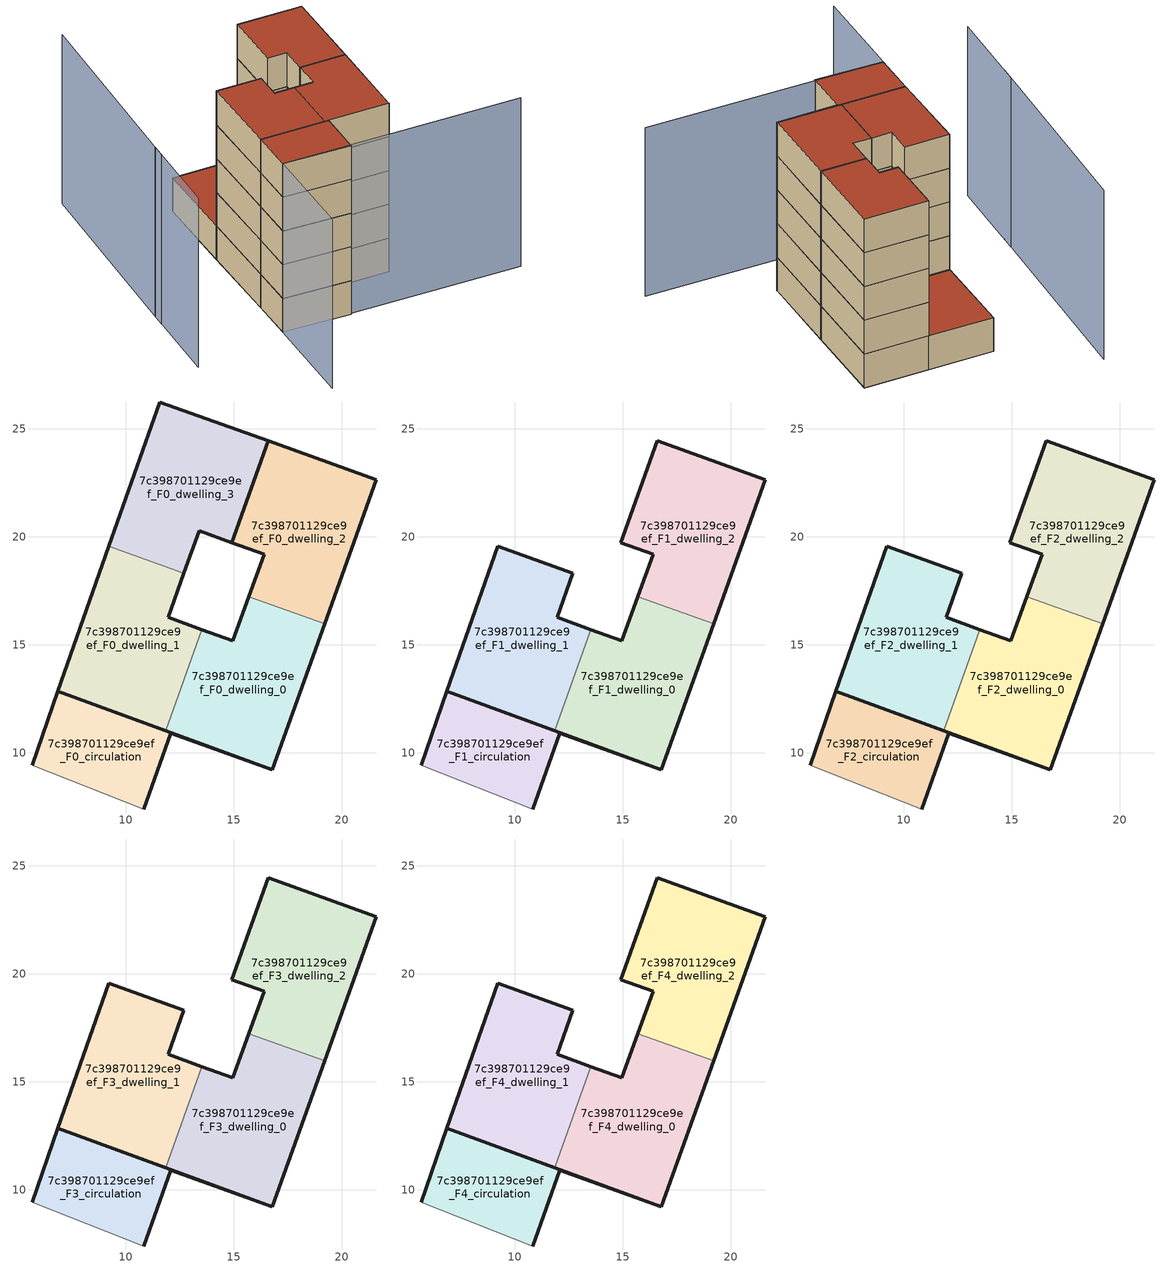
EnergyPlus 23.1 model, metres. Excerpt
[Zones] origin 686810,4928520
7c398701129ce9ef_F0_dwelling_0
 floor ground (EU_floor_Construction): 16.78,9.22 19.2,15.96 15.69,17.23 14.95,15.18 13.51,15.7 11.83,11.02 z0
 wall outside (EU_wall_Construction): 19.2,15.96 16.78,9.22 11.83,11.02 / 13.51,15.7 14.95,15.18 15.69,17.23 z0:3
 wall to 7c398701129ce9ef_F0_dwelling_2 (EU_wall_Construction): 15.69,17.23 19.2,15.96 z0:3
 wall to 7c398701129ce9ef_F0_dwelling_1 (EU_wall_Construction): 11.83,11.02 13.51,15.7 z0:3
7c398701129ce9ef_F0_dwelling_1
 floor ground (EU_floor_Construction): 11.83,11.02 13.51,15.7 11.95,16.26 12.69,18.3 9.22,19.55 6.86,12.83 z0
 wall outside (EU_wall_Construction): 12.69,18.3 11.95,16.26 13.51,15.7 / 11.83,11.02 6.86,12.83 9.22,19.55 z0:3
 wall to 7c398701129ce9ef_F0_dwelling_3 (EU_wall_Construction): 9.22,19.55 12.69,18.3 z0:3
7c398701129ce9ef_F0_dwelling_2
 floor ground (EU_floor_Construction): 19.2,15.96 21.6,22.63 16.6,24.43 14.91,19.73 16.4,19.2 15.69,17.23 z0
 wall outside (EU_wall_Construction): 15.69,17.23 16.4,19.2 14.91,19.73 16.6,24.43 21.6,22.63 19.2,15.96 z0:3
7c398701129ce9ef_F0_dwelling_3
 floor ground (EU_floor_Construction): 14.91,19.73 16.6,24.43 11.57,26.23 9.22,19.55 12.69,18.3 13.4,20.27 z0
 wall outside (EU_wall_Construction): 9.22,19.55 11.57,26.23 16.6,24.43 14.91,19.73 13.4,20.27 12.69,18.3 z0:3
 roof outside (EU_roof_Construction): 16.6,24.43 14.91,19.73 13.4,20.27 12.69,18.3 9.22,19.55 11.57,26.23 z3
7c398701129ce9ef_F0_circulation
 floor ground (EU_floor_Construction): 16.78,9.2 16.78,9.22 6.86,12.83 5.66,9.42 10.84,7.39 12.09,10.89 z0
 wall outside (EU_wall_Construction): 5.66,9.42 6.86,12.83 16.78,9.22 16.78,9.2 12.09,10.89 10.84,7.39 z0:3
 wall adiabatic (EU_wall_Construction): 10.84,7.39 5.66,9.42 z0:3
7c398701129ce9ef_F1_dwelling_0
 floor to 7c398701129ce9ef_F0_dwelling_0 (EU_floor_Construction): 16.78,9.22 19.2,15.96 15.69,17.23 14.95,15.18 13.51,15.7 11.83,11.02 z3
 wall outside (EU_wall_Construction): 19.2,15.96 16.78,9.22 11.83,11.02 / 13.51,15.7 14.95,15.18 15.69,17.23 z3:6
 wall to 7c398701129ce9ef_F1_dwelling_2 (EU_wall_Construction): 15.69,17.23 19.2,15.96 z3:6
 wall to 7c398701129ce9ef_F1_dwelling_1 (EU_wall_Construction): 11.83,11.02 13.51,15.7 z3:6
7c398701129ce9ef_F1_dwelling_1
 floor to 7c398701129ce9ef_F0_dwelling_1 (EU_floor_Construction): 11.83,11.02 13.51,15.7 11.95,16.26 12.69,18.3 9.22,19.55 6.86,12.83 z3
 wall outside (EU_wall_Construction): 11.83,11.02 6.86,12.83 9.22,19.55 12.69,18.3 11.95,16.26 13.51,15.7 z3:6
7c398701129ce9ef_F1_dwelling_2
 floor to 7c398701129ce9ef_F0_dwelling_2 (EU_floor_Construction): 19.2,15.96 21.6,22.63 16.6,24.43 14.91,19.73 16.4,19.2 15.69,17.23 z3
 wall outside (EU_wall_Construction): 15.69,17.23 16.4,19.2 14.91,19.73 16.6,24.43 21.6,22.63 19.2,15.96 z3:6
7c398701129ce9ef_F1_circulation
 floor to 7c398701129ce9ef_F0_circulation (EU_floor_Construction): 16.78,9.2 16.78,9.22 6.86,12.83 5.66,9.42 10.84,7.39 12.09,10.89 z3
 wall outside (EU_wall_Construction): 5.66,9.42 6.86,12.83 16.78,9.22 16.78,9.2 12.09,10.89 10.84,7.39 z3:6
 wall adiabatic (EU_wall_Construction): 10.84,7.39 5.66,9.42 z3:6
7c398701129ce9ef_F2_dwelling_0
 floor to 7c398701129ce9ef_F1_dwelling_0 (EU_floor_Construction): 16.78,9.22 19.2,15.96 15.69,17.23 14.95,15.18 13.51,15.7 11.83,11.02 z6
 wall outside (EU_wall_Construction): 19.2,15.96 16.78,9.22 11.83,11.02 / 13.51,15.7 14.95,15.18 15.69,17.23 z6:9
 wall to 7c398701129ce9ef_F2_dwelling_2 (EU_wall_Construction): 15.69,17.23 19.2,15.96 z6:9
 wall to 7c398701129ce9ef_F2_dwelling_1 (EU_wall_Construction): 11.83,11.02 13.51,15.7 z6:9
7c398701129ce9ef_F2_dwelling_1
 floor to 7c398701129ce9ef_F1_dwelling_1 (EU_floor_Construction): 11.83,11.02 13.51,15.7 11.95,16.26 12.69,18.3 9.22,19.55 6.86,12.83 z6
 wall outside (EU_wall_Construction): 11.83,11.02 6.86,12.83 9.22,19.55 12.69,18.3 11.95,16.26 13.51,15.7 z6:9
7c398701129ce9ef_F2_dwelling_2
 floor to 7c398701129ce9ef_F1_dwelling_2 (EU_floor_Construction): 19.2,15.96 21.6,22.63 16.6,24.43 14.91,19.73 16.4,19.2 15.69,17.23 z6
 wall outside (EU_wall_Construction): 15.69,17.23 16.4,19.2 14.91,19.73 16.6,24.43 21.6,22.63 19.2,15.96 z6:9
7c398701129ce9ef_F2_circulation
 floor to 7c398701129ce9ef_F1_circulation (EU_floor_Construction): 16.78,9.2 16.78,9.22 6.86,12.83 5.66,9.42 10.84,7.39 12.09,10.89 z6
 wall outside (EU_wall_Construction): 5.66,9.42 6.86,12.83 16.78,9.22 16.78,9.2 12.09,10.89 10.84,7.39 z6:9
 wall adiabatic (EU_wall_Construction): 10.84,7.39 5.66,9.42 z6:9
7c398701129ce9ef_F3_dwelling_0
 floor to 7c398701129ce9ef_F2_dwelling_0 (EU_floor_Construction): 16.78,9.22 19.2,15.96 15.69,17.23 14.95,15.18 13.51,15.7 11.83,11.02 z9
 wall outside (EU_wall_Construction): 19.2,15.96 16.78,9.22 11.83,11.02 / 13.51,15.7 14.95,15.18 15.69,17.23 z9:12
 wall to 7c398701129ce9ef_F3_dwelling_2 (EU_wall_Construction): 15.69,17.23 19.2,15.96 z9:12
 wall to 7c398701129ce9ef_F3_dwelling_1 (EU_wall_Construction): 11.83,11.02 13.51,15.7 z9:12
7c398701129ce9ef_F3_dwelling_1
 floor to 7c398701129ce9ef_F2_dwelling_1 (EU_floor_Construction): 11.83,11.02 13.51,15.7 11.95,16.26 12.69,18.3 9.22,19.55 6.86,12.83 z9
 wall outside (EU_wall_Construction): 11.83,11.02 6.86,12.83 9.22,19.55 12.69,18.3 11.95,16.26 13.51,15.7 z9:12
7c398701129ce9ef_F3_dwelling_2
 floor to 7c398701129ce9ef_F2_dwelling_2 (EU_floor_Construction): 19.2,15.96 21.6,22.63 16.6,24.43 14.91,19.73 16.4,19.2 15.69,17.23 z9
 wall outside (EU_wall_Construction): 15.69,17.23 16.4,19.2 14.91,19.73 16.6,24.43 21.6,22.63 19.2,15.96 z9:12
7c398701129ce9ef_F3_circulation
 floor to 7c398701129ce9ef_F2_circulation (EU_floor_Construction): 16.78,9.2 16.78,9.22 6.86,12.83 5.66,9.42 10.84,7.39 12.09,10.89 z9
 wall outside (EU_wall_Construction): 5.66,9.42 6.86,12.83 16.78,9.22 16.78,9.2 12.09,10.89 10.84,7.39 z9:12
 wall adiabatic (EU_wall_Construction): 10.84,7.39 5.66,9.42 z9:12
7c398701129ce9ef_F4_dwelling_0
 floor to 7c398701129ce9ef_F3_dwelling_0 (EU_floor_Construction): 16.78,9.22 19.2,15.96 15.69,17.23 14.95,15.18 13.51,15.7 11.83,11.02 z12
 wall outside (EU_wall_Construction): 19.2,15.96 16.78,9.22 11.83,11.02 / 13.51,15.7 14.95,15.18 15.69,17.23 z12:15
 wall to 7c398701129ce9ef_F4_dwelling_2 (EU_wall_Construction): 15.69,17.23 19.2,15.96 z12:15
 wall to 7c398701129ce9ef_F4_dwelling_1 (EU_wall_Construction): 11.83,11.02 13.51,15.7 z12:15
 roof outside (EU_roof_Construction): 19.2,15.96 16.78,9.22 11.83,11.02 13.51,15.7 14.95,15.18 15.69,17.23 z15
7c398701129ce9ef_F4_dwelling_1
 floor to 7c398701129ce9ef_F3_dwelling_1 (EU_floor_Construction): 11.83,11.02 13.51,15.7 11.95,16.26 12.69,18.3 9.22,19.55 6.86,12.83 z12
 wall outside (EU_wall_Construction): 11.83,11.02 6.86,12.83 9.22,19.55 12.69,18.3 11.95,16.26 13.51,15.7 z12:15
 roof outside (EU_roof_Construction): 12.69,18.3 11.95,16.26 13.51,15.7 11.83,11.02 6.86,12.83 9.22,19.55 z15
7c398701129ce9ef_F4_dwelling_2
 floor to 7c398701129ce9ef_F3_dwelling_2 (EU_floor_Construction): 19.2,15.96 21.6,22.63 16.6,24.43 14.91,19.73 16.4,19.2 15.69,17.23 z12
 wall outside (EU_wall_Construction): 15.69,17.23 16.4,19.2 14.91,19.73 16.6,24.43 21.6,22.63 19.2,15.96 z12:15
 roof outside (EU_roof_Construction): 21.6,22.63 19.2,15.96 15.69,17.23 16.4,19.2 14.91,19.73 16.6,24.43 z15
7c398701129ce9ef_F4_circulation
 floor to 7c398701129ce9ef_F3_circulation (EU_floor_Construction): 16.78,9.2 16.78,9.22 6.86,12.83 5.66,9.42 10.84,7.39 12.09,10.89 z12
 wall outside (EU_wall_Construction): 5.66,9.42 6.86,12.83 16.78,9.22 16.78,9.2 12.09,10.89 10.84,7.39 z12:15
 wall adiabatic (EU_wall_Construction): 10.84,7.39 5.66,9.42 z12:15
 roof outside (EU_roof_Construction): 16.78,9.22 16.78,9.2 12.09,10.89 10.84,7.39 5.66,9.42 6.86,12.83 z15
shading: 0.74,17.72 -1.93,10.82 / 2.85,1.79 5.66,9.42 / 5.66,9.42 23.97,2.69 / 6.75,32.81 0.34,16.73 z0:15
[Building]
EU S2 Campaign: North Axis=0; Terrain=City; Solar Distribution=FullExterior
[Site:Location]
Bologna: Latitude=44.5; Longitude=11.25; Time Zone=1; Elevation=37
[SizingPeriod:WeatherFileDays]
AnnualSizingPeriod: Begin Month=1; Begin Day of Month=1; End Month=12; End Day of Month=31; Day of Week for Start Day=Monday; Use Weather File Daylight Saving Period=No; Use Weather File Rain and Snow Indicators=No
[MATERIAL]
EU_InternalMass_Material: Roughness=MediumRough; Thickness=0.1; Conductivity=1; Density=1800; Specific Heat=900; Thermal Absorptance=0.9; Solar Absorptance=0.7; Visible Absorptance=0.7
[MATERIAL:NOMASS] Roughness=MediumRough; Thermal Absorptance=0.9; Solar Absorptance=0.7; Visible Absorptance=0.7
Name | Thermal Resistance
EU_wall_NoMass | 0.905828
EU_roof_NoMass | 0.37593
EU_floor_NoMass | 0.67114
[CONSTRUCTION]
EU_wall_Construction: EU_wall_NoMass
EU_roof_Construction: EU_roof_NoMass
EU_floor_Construction: EU_floor_NoMass
EU_InternalMass_Construction: EU_InternalMass_Material
[ZONE] Type=1; Multiplier=1; Ceiling Height=autocalculate; Floor Area=autocalculate; Part of Total Floor Area=Yes
Name | Volume
7c398701129ce9ef_F0_dwelling_0; 7c398701129ce9ef_F1_dwelling_0; 7c398701129ce9ef_F2_dwelling_0; 7c398701129ce9ef_F3_dwelling_0; 7c398701129ce9ef_F4_dwelling_0 | 103.017
7c398701129ce9ef_F0_dwelling_1 | 103.028
7c398701129ce9ef_F1_dwelling_1; 7c398701129ce9ef_F2_dwelling_1; 7c398701129ce9ef_F3_dwelling_1; 7c398701129ce9ef_F4_dwelling_1 | 103.029
7c398701129ce9ef_F0_dwelling_2 | 103.035
7c398701129ce9ef_F1_dwelling_2; 7c398701129ce9ef_F2_dwelling_2; 7c398701129ce9ef_F3_dwelling_2; 7c398701129ce9ef_F4_dwelling_2 | 103.037
7c398701129ce9ef_F0_dwelling_3 | 103.014
7c398701129ce9ef_F0_circulation; 7c398701129ce9ef_F1_circulation; 7c398701129ce9ef_F2_circulation; 7c398701129ce9ef_F3_circulation; 7c398701129ce9ef_F4_circulation | 61.9197
[INTERNALMASS] Construction=EU_InternalMass_Construction
Name | Zone or ZoneList | Surface Area
7c398701129ce9ef_F0_dwelling_0_EU_InternalMass | 7c398701129ce9ef_F0_dwelling_0 | 34.3425
7c398701129ce9ef_F0_dwelling_1_EU_InternalMass | 7c398701129ce9ef_F0_dwelling_1 | 34.3425
7c398701129ce9ef_F0_dwelling_2_EU_InternalMass | 7c398701129ce9ef_F0_dwelling_2 | 34.3425
7c398701129ce9ef_F0_dwelling_3_EU_InternalMass | 7c398701129ce9ef_F0_dwelling_3 | 34.3425
7c398701129ce9ef_F1_dwelling_0_EU_InternalMass | 7c398701129ce9ef_F1_dwelling_0 | 68.6851
7c398701129ce9ef_F1_dwelling_1_EU_InternalMass | 7c398701129ce9ef_F1_dwelling_1 | 34.3425
7c398701129ce9ef_F1_dwelling_2_EU_InternalMass | 7c398701129ce9ef_F1_dwelling_2 | 34.3425
7c398701129ce9ef_F2_dwelling_0_EU_InternalMass | 7c398701129ce9ef_F2_dwelling_0 | 68.6851
7c398701129ce9ef_F2_dwelling_1_EU_InternalMass | 7c398701129ce9ef_F2_dwelling_1 | 34.3425
7c398701129ce9ef_F2_dwelling_2_EU_InternalMass | 7c398701129ce9ef_F2_dwelling_2 | 34.3425
7c398701129ce9ef_F3_dwelling_0_EU_InternalMass | 7c398701129ce9ef_F3_dwelling_0 | 68.6851
7c398701129ce9ef_F3_dwelling_1_EU_InternalMass | 7c398701129ce9ef_F3_dwelling_1 | 34.3425
7c398701129ce9ef_F3_dwelling_2_EU_InternalMass | 7c398701129ce9ef_F3_dwelling_2 | 34.3425
7c398701129ce9ef_F4_dwelling_0_EU_InternalMass | 7c398701129ce9ef_F4_dwelling_0 | 68.6851
7c398701129ce9ef_F4_dwelling_1_EU_InternalMass | 7c398701129ce9ef_F4_dwelling_1 | 34.3425
7c398701129ce9ef_F4_dwelling_2_EU_InternalMass | 7c398701129ce9ef_F4_dwelling_2 | 34.3425
[OTHEREQUIPMENT] Fuel Type=Electricity; Design Level Calculation Method=Watts/Area; Power per Zone Floor Area=1; Fraction Latent=0; Fraction Radiant=0; Fraction Lost=0; Carbon Dioxide Generation Rate=0; EndUse Subcategory=EU_Step8_InternalGains
Name | Zone or ZoneList or Space or SpaceList | Schedule
EU_Step8_InternalGain_7c398701129ce9ef_F0_dwelling_0_f000 | 7c398701129ce9ef_F0_dwelling_0 | EU_Step8_GainSchedule_7c398701129ce9ef_F0_dwelling_0_f000
EU_Step8_InternalGain_7c398701129ce9ef_F0_dwelling_1_f000 | 7c398701129ce9ef_F0_dwelling_1 | EU_Step8_GainSchedule_7c398701129ce9ef_F0_dwelling_1_f000
EU_Step8_InternalGain_7c398701129ce9ef_F0_dwelling_2_f000 | 7c398701129ce9ef_F0_dwelling_2 | EU_Step8_GainSchedule_7c398701129ce9ef_F0_dwelling_2_f000
EU_Step8_InternalGain_7c398701129ce9ef_F0_dwelling_3_f000 | 7c398701129ce9ef_F0_dwelling_3 | EU_Step8_GainSchedule_7c398701129ce9ef_F0_dwelling_3_f000
EU_Step8_InternalGain_7c398701129ce9ef_F1_dwelling_0_f000 | 7c398701129ce9ef_F1_dwelling_0 | EU_Step8_GainSchedule_7c398701129ce9ef_F1_dwelling_0_f000
EU_Step8_InternalGain_7c398701129ce9ef_F1_dwelling_1_f000 | 7c398701129ce9ef_F1_dwelling_1 | EU_Step8_GainSchedule_7c398701129ce9ef_F1_dwelling_1_f000
EU_Step8_InternalGain_7c398701129ce9ef_F1_dwelling_2_f000 | 7c398701129ce9ef_F1_dwelling_2 | EU_Step8_GainSchedule_7c398701129ce9ef_F1_dwelling_2_f000
EU_Step8_InternalGain_7c398701129ce9ef_F2_dwelling_0_f000 | 7c398701129ce9ef_F2_dwelling_0 | EU_Step8_GainSchedule_7c398701129ce9ef_F2_dwelling_0_f000
EU_Step8_InternalGain_7c398701129ce9ef_F2_dwelling_1_f000 | 7c398701129ce9ef_F2_dwelling_1 | EU_Step8_GainSchedule_7c398701129ce9ef_F2_dwelling_1_f000
EU_Step8_InternalGain_7c398701129ce9ef_F2_dwelling_2_f000 | 7c398701129ce9ef_F2_dwelling_2 | EU_Step8_GainSchedule_7c398701129ce9ef_F2_dwelling_2_f000
EU_Step8_InternalGain_7c398701129ce9ef_F3_dwelling_0_f000 | 7c398701129ce9ef_F3_dwelling_0 | EU_Step8_GainSchedule_7c398701129ce9ef_F3_dwelling_0_f000
EU_Step8_InternalGain_7c398701129ce9ef_F3_dwelling_1_f000 | 7c398701129ce9ef_F3_dwelling_1 | EU_Step8_GainSchedule_7c398701129ce9ef_F3_dwelling_1_f000
EU_Step8_InternalGain_7c398701129ce9ef_F3_dwelling_2_f000 | 7c398701129ce9ef_F3_dwelling_2 | EU_Step8_GainSchedule_7c398701129ce9ef_F3_dwelling_2_f000
EU_Step8_InternalGain_7c398701129ce9ef_F4_dwelling_0_f000 | 7c398701129ce9ef_F4_dwelling_0 | EU_Step8_GainSchedule_7c398701129ce9ef_F4_dwelling_0_f000
EU_Step8_InternalGain_7c398701129ce9ef_F4_dwelling_1_f000 | 7c398701129ce9ef_F4_dwelling_1 | EU_Step8_GainSchedule_7c398701129ce9ef_F4_dwelling_1_f000
EU_Step8_InternalGain_7c398701129ce9ef_F4_dwelling_2_f000 | 7c398701129ce9ef_F4_dwelling_2 | EU_Step8_GainSchedule_7c398701129ce9ef_F4_dwelling_2_f000
[ZONEINFILTRATION:DESIGNFLOWRATE] Schedule=EU_AlwaysOn; Design Flow Rate Calculation Method=Flow/Area; Flow Rate per Floor Area=0.0005; Constant Term Coefficient=1; Temperature Term Coefficient=0; Velocity Term Coefficient=0; Velocity Squared Term Coefficient=0
Name | Zone or ZoneList or Space or SpaceList
EU_Circulation_Infiltration_7c398701129ce9ef_F0_circulation | 7c398701129ce9ef_F0_circulation
EU_Circulation_Infiltration_7c398701129ce9ef_F1_circulation | 7c398701129ce9ef_F1_circulation
EU_Circulation_Infiltration_7c398701129ce9ef_F2_circulation | 7c398701129ce9ef_F2_circulation
EU_Circulation_Infiltration_7c398701129ce9ef_F3_circulation | 7c398701129ce9ef_F3_circulation
EU_Circulation_Infiltration_7c398701129ce9ef_F4_circulation | 7c398701129ce9ef_F4_circulation
[ZONEVENTILATION:DESIGNFLOWRATE] Schedule=EU_AlwaysOn; Design Flow Rate Calculation Method=AirChanges/Hour; Air Changes per Hour=0.73129; Ventilation Type=Natural; Fan Pressure Rise=0; Fan Total Efficiency=1; Constant Term Coefficient=1; Temperature Term Coefficient=0; Velocity Term Coefficient=0; Velocity Squared Term Coefficient=0; Minimum Indoor Temperature=-100; Maximum Indoor Temperature=100; Delta Temperature=-100; Minimum Outdoor Temperature=-100; Maximum Outdoor Temperature=100; Maximum Wind Speed=40
Name | Zone or ZoneList or Space or SpaceList
EU_ConstantAir_7c398701129ce9ef_F0_dwelling_0 | 7c398701129ce9ef_F0_dwelling_0
EU_ConstantAir_7c398701129ce9ef_F0_dwelling_1 | 7c398701129ce9ef_F0_dwelling_1
EU_ConstantAir_7c398701129ce9ef_F0_dwelling_2 | 7c398701129ce9ef_F0_dwelling_2
EU_ConstantAir_7c398701129ce9ef_F0_dwelling_3 | 7c398701129ce9ef_F0_dwelling_3
EU_ConstantAir_7c398701129ce9ef_F1_dwelling_0 | 7c398701129ce9ef_F1_dwelling_0
EU_ConstantAir_7c398701129ce9ef_F1_dwelling_1 | 7c398701129ce9ef_F1_dwelling_1
EU_ConstantAir_7c398701129ce9ef_F1_dwelling_2 | 7c398701129ce9ef_F1_dwelling_2
EU_ConstantAir_7c398701129ce9ef_F2_dwelling_0 | 7c398701129ce9ef_F2_dwelling_0
EU_ConstantAir_7c398701129ce9ef_F2_dwelling_1 | 7c398701129ce9ef_F2_dwelling_1
EU_ConstantAir_7c398701129ce9ef_F2_dwelling_2 | 7c398701129ce9ef_F2_dwelling_2
EU_ConstantAir_7c398701129ce9ef_F3_dwelling_0 | 7c398701129ce9ef_F3_dwelling_0
EU_ConstantAir_7c398701129ce9ef_F3_dwelling_1 | 7c398701129ce9ef_F3_dwelling_1
EU_ConstantAir_7c398701129ce9ef_F3_dwelling_2 | 7c398701129ce9ef_F3_dwelling_2
EU_ConstantAir_7c398701129ce9ef_F4_dwelling_0 | 7c398701129ce9ef_F4_dwelling_0
EU_ConstantAir_7c398701129ce9ef_F4_dwelling_1 | 7c398701129ce9ef_F4_dwelling_1
EU_ConstantAir_7c398701129ce9ef_F4_dwelling_2 | 7c398701129ce9ef_F4_dwelling_2
[HVACTEMPLATE:THERMOSTAT] Constant Heating Setpoint=20; Constant Cooling Setpoint=50
EU_HeatOnly_7c398701129ce9ef_F0_dwelling_0; EU_HeatOnly_7c398701129ce9ef_F0_dwelling_1; EU_HeatOnly_7c398701129ce9ef_F0_dwelling_2; EU_HeatOnly_7c398701129ce9ef_F0_dwelling_3; EU_HeatOnly_7c398701129ce9ef_F1_dwelling_0; EU_HeatOnly_7c398701129ce9ef_F1_dwelling_1; EU_HeatOnly_7c398701129ce9ef_F1_dwelling_2; EU_HeatOnly_7c398701129ce9ef_F2_dwelling_0; EU_HeatOnly_7c398701129ce9ef_F2_dwelling_1; EU_HeatOnly_7c398701129ce9ef_F2_dwelling_2; EU_HeatOnly_7c398701129ce9ef_F3_dwelling_0; EU_HeatOnly_7c398701129ce9ef_F3_dwelling_1; EU_HeatOnly_7c398701129ce9ef_F3_dwelling_2; EU_HeatOnly_7c398701129ce9ef_F4_dwelling_0; EU_HeatOnly_7c398701129ce9ef_F4_dwelling_1; EU_HeatOnly_7c398701129ce9ef_F4_dwelling_2
[HVACTEMPLATE:ZONE:IDEALLOADSAIRSYSTEM] System Availability Schedule=EU_AlwaysOn; Maximum Heating Supply Air Temperature=50; Minimum Cooling Supply Air Temperature=13; Maximum Heating Supply Air Humidity Ratio=0.0156; Minimum Cooling Supply Air Humidity Ratio=0.0077; Heating Limit=NoLimit; Cooling Limit=NoLimit; Heating Availability Schedule=EU_AlwaysOn; Cooling Availability Schedule=EU_CoolingOff; Dehumidification Control Type=ConstantSensibleHeatRatio; Cooling Sensible Heat Ratio=0.7; Dehumidification Setpoint=60; Humidification Control Type=None; Humidification Setpoint=30; Outdoor Air Method=None; Outdoor Air Flow Rate per Person=0.00944; Outdoor Air Flow Rate per Zone Floor Area=0; Outdoor Air Flow Rate per Zone=0; Demand Controlled Ventilation Type=None; Outdoor Air Economizer Type=NoEconomizer; Heat Recovery Type=None; Sensible Heat Recovery Effectiveness=0.7; Latent Heat Recovery Effectiveness=0.65
Name | Template Thermostat
7c398701129ce9ef_F0_dwelling_0 | EU_HeatOnly_7c398701129ce9ef_F0_dwelling_0
7c398701129ce9ef_F0_dwelling_1 | EU_HeatOnly_7c398701129ce9ef_F0_dwelling_1
7c398701129ce9ef_F0_dwelling_2 | EU_HeatOnly_7c398701129ce9ef_F0_dwelling_2
7c398701129ce9ef_F0_dwelling_3 | EU_HeatOnly_7c398701129ce9ef_F0_dwelling_3
7c398701129ce9ef_F1_dwelling_0 | EU_HeatOnly_7c398701129ce9ef_F1_dwelling_0
7c398701129ce9ef_F1_dwelling_1 | EU_HeatOnly_7c398701129ce9ef_F1_dwelling_1
7c398701129ce9ef_F1_dwelling_2 | EU_HeatOnly_7c398701129ce9ef_F1_dwelling_2
7c398701129ce9ef_F2_dwelling_0 | EU_HeatOnly_7c398701129ce9ef_F2_dwelling_0
7c398701129ce9ef_F2_dwelling_1 | EU_HeatOnly_7c398701129ce9ef_F2_dwelling_1
7c398701129ce9ef_F2_dwelling_2 | EU_HeatOnly_7c398701129ce9ef_F2_dwelling_2
7c398701129ce9ef_F3_dwelling_0 | EU_HeatOnly_7c398701129ce9ef_F3_dwelling_0
7c398701129ce9ef_F3_dwelling_1 | EU_HeatOnly_7c398701129ce9ef_F3_dwelling_1
7c398701129ce9ef_F3_dwelling_2 | EU_HeatOnly_7c398701129ce9ef_F3_dwelling_2
7c398701129ce9ef_F4_dwelling_0 | EU_HeatOnly_7c398701129ce9ef_F4_dwelling_0
7c398701129ce9ef_F4_dwelling_1 | EU_HeatOnly_7c398701129ce9ef_F4_dwelling_1
7c398701129ce9ef_F4_dwelling_2 | EU_HeatOnly_7c398701129ce9ef_F4_dwelling_2
[SIZING:ZONE] Zone Cooling Design Supply Air Temperature Input Method=SupplyAirTemperature; Zone Cooling Design Supply Air Temperature=13; Zone Heating Design Supply Air Temperature Input Method=SupplyAirTemperature; Zone Heating Design Supply Air Temperature=50; Zone Cooling Design Supply Air Humidity Ratio=0.008; Zone Heating Design Supply Air Humidity Ratio=0.008; Cooling Design Air Flow Method=DesignDay; Cooling Design Air Flow Rate=0; Cooling Minimum Air Flow per Zone Floor Area=0.000762; Cooling Minimum Air Flow=0; Cooling Minimum Air Flow Fraction=0.2; Heating Design Air Flow Method=DesignDay; Heating Design Air Flow Rate=0; Heating Maximum Air Flow per Zone Floor Area=0.002032; Heating Maximum Air Flow=0.141576; Heating Maximum Air Flow Fraction=0.3; Account for Dedicated Outdoor Air System=No; Dedicated Outdoor Air System Control Strategy=NeutralSupplyAir; Dedicated Outdoor Air Low Setpoint Temperature for Design=autosize; Dedicated Outdoor Air High Setpoint Temperature for Design=autosize; Zone Load Sizing Method=Sensible Load Only No Latent Load; Zone Latent Cooling Design Supply Air Humidity Ratio Input Method=HumidityRatioDifference; Zone Cooling Design Supply Air Humidity Ratio Difference=0.005; Zone Latent Heating Design Supply Air Humidity Ratio Input Method=HumidityRatioDifference; Zone Humidification Design Supply Air Humidity Ratio Difference=0.005
7c398701129ce9ef_F0_dwelling_0; 7c398701129ce9ef_F0_dwelling_1; 7c398701129ce9ef_F0_dwelling_2; 7c398701129ce9ef_F0_dwelling_3; 7c398701129ce9ef_F1_dwelling_0; 7c398701129ce9ef_F1_dwelling_1; 7c398701129ce9ef_F1_dwelling_2; 7c398701129ce9ef_F2_dwelling_0; 7c398701129ce9ef_F2_dwelling_1; 7c398701129ce9ef_F2_dwelling_2; 7c398701129ce9ef_F3_dwelling_0; 7c398701129ce9ef_F3_dwelling_1; 7c398701129ce9ef_F3_dwelling_2; 7c398701129ce9ef_F4_dwelling_0; 7c398701129ce9ef_F4_dwelling_1; 7c398701129ce9ef_F4_dwelling_2
[SCHEDULE:CONSTANT]
Name | Hourly Value
EU_AlwaysOn | 1
EU_CoolingOff | 0
[SCHEDULE:FILE] Column Number=1; Rows to Skip at Top=0; Number of Hours of Data=8760; Column Separator=Comma; Interpolate to Timestep=No; Minutes per Item=60; Adjust Schedule for Daylight Savings=Yes
Name | File
EU_Step8_GainSchedule_7c398701129ce9ef_F0_dwelling_0_f000 | ../../schedules/7c398701129ce9ef/7c398701129ce9ef_F0_dwelling_0_f000_gain.csv
EU_Step8_GainSchedule_7c398701129ce9ef_F0_dwelling_1_f000 | ../../schedules/7c398701129ce9ef/7c398701129ce9ef_F0_dwelling_1_f000_gain.csv
EU_Step8_GainSchedule_7c398701129ce9ef_F0_dwelling_2_f000 | ../../schedules/7c398701129ce9ef/7c398701129ce9ef_F0_dwelling_2_f000_gain.csv
EU_Step8_GainSchedule_7c398701129ce9ef_F0_dwelling_3_f000 | ../../schedules/7c398701129ce9ef/7c398701129ce9ef_F0_dwelling_3_f000_gain.csv
EU_Step8_GainSchedule_7c398701129ce9ef_F1_dwelling_0_f000 | ../../schedules/7c398701129ce9ef/7c398701129ce9ef_F1_dwelling_0_f000_gain.csv
EU_Step8_GainSchedule_7c398701129ce9ef_F1_dwelling_1_f000 | ../../schedules/7c398701129ce9ef/7c398701129ce9ef_F1_dwelling_1_f000_gain.csv
EU_Step8_GainSchedule_7c398701129ce9ef_F1_dwelling_2_f000 | ../../schedules/7c398701129ce9ef/7c398701129ce9ef_F1_dwelling_2_f000_gain.csv
EU_Step8_GainSchedule_7c398701129ce9ef_F2_dwelling_0_f000 | ../../schedules/7c398701129ce9ef/7c398701129ce9ef_F2_dwelling_0_f000_gain.csv
EU_Step8_GainSchedule_7c398701129ce9ef_F2_dwelling_1_f000 | ../../schedules/7c398701129ce9ef/7c398701129ce9ef_F2_dwelling_1_f000_gain.csv
EU_Step8_GainSchedule_7c398701129ce9ef_F2_dwelling_2_f000 | ../../schedules/7c398701129ce9ef/7c398701129ce9ef_F2_dwelling_2_f000_gain.csv
EU_Step8_GainSchedule_7c398701129ce9ef_F3_dwelling_0_f000 | ../../schedules/7c398701129ce9ef/7c398701129ce9ef_F3_dwelling_0_f000_gain.csv
EU_Step8_GainSchedule_7c398701129ce9ef_F3_dwelling_1_f000 | ../../schedules/7c398701129ce9ef/7c398701129ce9ef_F3_dwelling_1_f000_gain.csv
EU_Step8_GainSchedule_7c398701129ce9ef_F3_dwelling_2_f000 | ../../schedules/7c398701129ce9ef/7c398701129ce9ef_F3_dwelling_2_f000_gain.csv
EU_Step8_GainSchedule_7c398701129ce9ef_F4_dwelling_0_f000 | ../../schedules/7c398701129ce9ef/7c398701129ce9ef_F4_dwelling_0_f000_gain.csv
EU_Step8_GainSchedule_7c398701129ce9ef_F4_dwelling_1_f000 | ../../schedules/7c398701129ce9ef/7c398701129ce9ef_F4_dwelling_1_f000_gain.csv
EU_Step8_GainSchedule_7c398701129ce9ef_F4_dwelling_2_f000 | ../../schedules/7c398701129ce9ef/7c398701129ce9ef_F4_dwelling_2_f000_gain.csv
